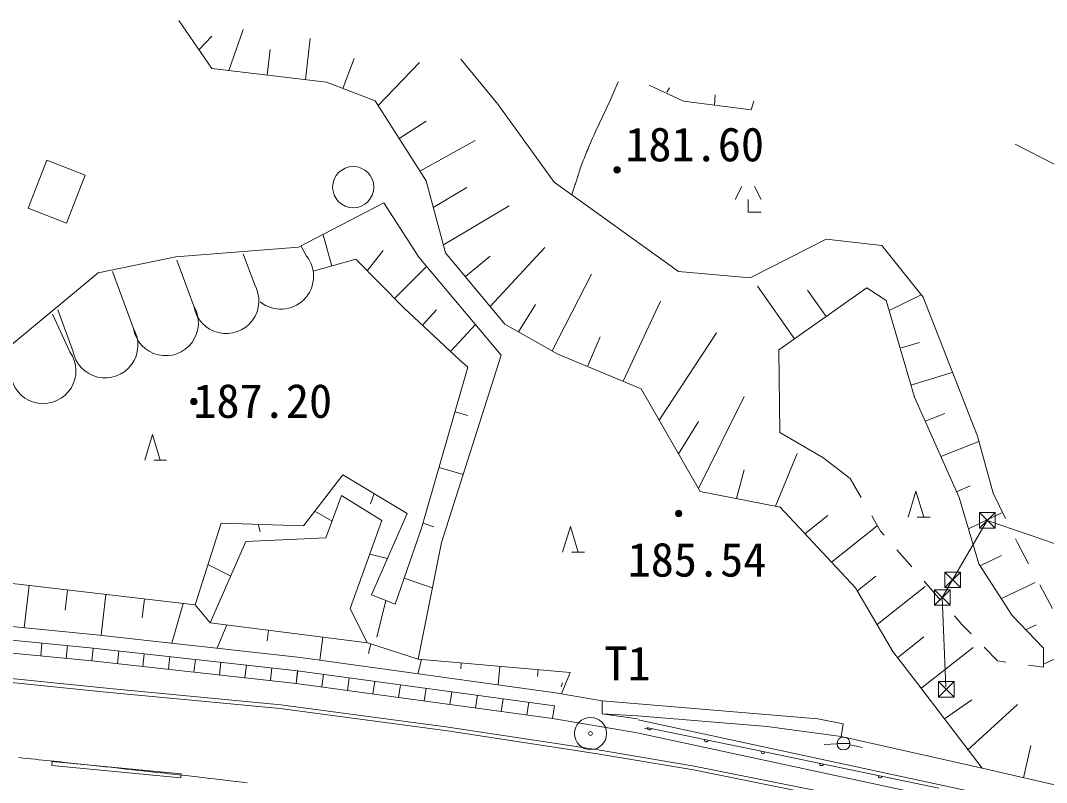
# Model space of a CAD drawing. Units: millimetres, scale not verified. Extents: x 40000 to 680000, y 20000 to 380000.
# Drawn here: x 490392 to 530206, y 279353 to 308910 of the extents above; entities that cross this region are included whole.
import ezdxf
from ezdxf.enums import TextEntityAlignment as Align

# ---------------------------------------------------------------- set-up
doc = ezdxf.new("R2010")
doc.units = ezdxf.units.MM
doc.header["$LTSCALE"] = 1000
doc.linetypes.add('CHAIN', pattern=[18.5, 12, -1.5, 3.5, -1.5])
for name, color, linetype, lineweight in [('M-BGD', 7, 'Continuous', 13), ('M-BMK', 2, 'CHAIN', 13), ('M-BMK-SRVR', 3, 'Continuous', 13)]:
    doc.layers.add(name, color=color, linetype=linetype, lineweight=lineweight)
doc.styles.add('ＭＳ ゴシック', font='')
doc.styles.get('ＭＳ ゴシック').set_extended_font_data('MS Gothic')

msp = doc.modelspace()

# ---------------------------------------------------------------- linework, layer by layer
at = {"layer": 'M-BGD'}
for p, q in [((497820, 307044), (496536, 308910)), ((498470, 306968), (499037, 308568)), ((497317, 307775), (497814, 308303)), ((501451, 306617), (501638, 308211)), ((499961, 306793), (500078, 307791)), ((502901, 306276), (503335, 307439)), ((507473, 307412), (508916, 305668)), ((502262, 306522), (497820, 307044)), ((504266, 305615), (505877, 307284)), ((504152, 305793), (502262, 306522)), ((516123, 305781), (514788, 306409)), ((515574, 306302), (515477, 306125)), ((506132, 302686), (504152, 305793)), ((518745, 305445), (516123, 305781)), ((517347, 306022), (517325, 305627)), ((518849, 305776), (518745, 305445)), ((511106, 302635), (508916, 305668)), ((505084, 304332), (506138, 305004)), ((505891, 303066), (508037, 304253)), ((528995, 304114), (530553, 303313)), ((491414, 303493), (490689, 301632)), ((492905, 302912), (491414, 303493)), ((492179, 301051), (492905, 302912)), ((506883, 299901), (506132, 302686)), ((515926, 299172), (511106, 302635)), ((506408, 301663), (507708, 302433)), ((518378, 302470), (518128, 301970)), ((518878, 302470), (519128, 301970)), ((501178, 300124), (504485, 301844)), ((504485, 301844), (505849, 299734)), ((518628, 301970), (518628, 301470)), ((490689, 301632), (492179, 301051)), ((506800, 300209), (509352, 301719)), ((518628, 301470), (519128, 301470)), ((502475, 299387), (502134, 300603)), ((521659, 300425), (518713, 298932)), ((523815, 300189), (521659, 300425)), ((496422, 299744), (501178, 300124)), ((499467, 298685), (499035, 299862)), ((501492, 299771), (501288, 300156)), ((503848, 299203), (504460, 299985)), ((509184, 297136), (506883, 299901)), ((508613, 297822), (510742, 300107)), ((525419, 298178), (523815, 300189)), ((493407, 299117), (496422, 299744)), ((497119, 297824), (496461, 299620)), ((501753, 299184), (503408, 299649)), ((505267, 297762), (503408, 299649)), ((505849, 299734), (509046, 295933)), ((507654, 298975), (508615, 299774)), ((489412, 295814), (493407, 299117)), ((494772, 296964), (493963, 299171)), ((504905, 298130), (506146, 299372)), ((511027, 296095), (512545, 299070)), ((518713, 298932), (515926, 299172)), ((520430, 296563), (518991, 298607)), ((523237, 298541), (519817, 296132)), ((521657, 297427), (520937, 298449)), ((523990, 298045), (523237, 298541)), ((524104, 297656), (525345, 298271)), ((509720, 296833), (510371, 297900)), ((513785, 294914), (515224, 298023)), ((525082, 294300), (523990, 298045)), ((527528, 292783), (525419, 298178)), ((492311, 296056), (491635, 297517)), ((492425, 296103), (491846, 297682)), ((507440, 295731), (505267, 297762)), ((505990, 297095), (506534, 297684)), ((507093, 296078), (508051, 297117)), ((511249, 295970), (509184, 297136)), ((512400, 295491), (512881, 296645)), ((515181, 293401), (517403, 296791)), ((524527, 296205), (525274, 296422)), ((506723, 288664), (509046, 295933)), ((511249, 295970), (514477, 294626)), ((519856, 292927), (519817, 296132)), ((507757, 295466), (505955, 289218)), ((507440, 295731), (507757, 295466)), ((524947, 294764), (526547, 295260)), ((514477, 294626), (516764, 290645)), ((516697, 290762), (518468, 294320)), ((526819, 290406), (525082, 294300)), ((507258, 293736), (507755, 293593)), ((525497, 293370), (526257, 293671)), ((515928, 292101), (516703, 293359)), ((495212, 291856), (495512, 292856)), ((495512, 292856), (495812, 291856)), ((521532, 291961), (519856, 292927)), ((528143, 290573), (527528, 292783)), ((526108, 291999), (527581, 292582)), ((495562, 291856), (496062, 291856)), ((519688, 290066), (520529, 292114)), ((522591, 291142), (521532, 291961)), ((506635, 291574), (507567, 291305)), ((518183, 290364), (518479, 291486)), ((501375, 289308), (502901, 291283)), ((502901, 291283), (505398, 289787)), ((523017, 290405), (522591, 291142)), ((516764, 290645), (519868, 290030)), ((524842, 289649), (525142, 290649)), ((525142, 290649), (525442, 289649)), ((526718, 290632), (527249, 290857)), ((502245, 288837), (502849, 290482)), ((502849, 290482), (504411, 289510)), ((504112, 290558), (503978, 290167)), ((527583, 287840), (526819, 290406)), ((528617, 289598), (528143, 290573)), ((501816, 289879), (502485, 289490)), ((519868, 290030), (522801, 286897)), ((504411, 289510), (503179, 286102)), ((505398, 289787), (504006, 286631)), ((520831, 289001), (521719, 289705)), ((523768, 289102), (523427, 289694)), ((525192, 289649), (525692, 289649)), ((527179, 289197), (528462, 289815)), ((497168, 286243), (498176, 289418)), ((498176, 289418), (501375, 289308)), ((499619, 289369), (499689, 289073)), ((505955, 289218), (504927, 286270)), ((506011, 289412), (506436, 289274)), ((511429, 288286), (511729, 289286)), ((511729, 289286), (512029, 288286)), ((521860, 287903), (523630, 289306)), ((523903, 288947), (523768, 289102)), ((497752, 285545), (499131, 288695)), ((499131, 288695), (502245, 288837)), ((505819, 284136), (506723, 288664)), ((529076, 288653), (529003, 288803)), ((529513, 287836), (529076, 288653)), ((511779, 288286), (512279, 288286)), ((524977, 287715), (524401, 288376)), ((504629, 288045), (503943, 288215)), ((527639, 287754), (528465, 288152)), ((497666, 287813), (498548, 287362)), ((528878, 285833), (527583, 287840)), ((488657, 287230), (497168, 286243)), ((505281, 287284), (506372, 286904)), ((522866, 286786), (523582, 287354)), ((526099, 286428), (525460, 287161)), ((528458, 286484), (529772, 287114)), ((490728, 286990), (490539, 285355)), ((492218, 286817), (492128, 286038)), ((522801, 286897), (524240, 284435)), ((523630, 285478), (525493, 286954)), ((530442, 286105), (529949, 287024)), ((480860, 286302), (493329, 285082)), ((493709, 286645), (493525, 285061)), ((495199, 286472), (495113, 285738)), ((496698, 286298), (496266, 284758)), ((504006, 286631), (504927, 286270)), ((504564, 286412), (504223, 284990)), ((497752, 285545), (497168, 286243)), ((503179, 286102), (503839, 284775)), ((493211, 284569), (481294, 285720)), ((503854, 284773), (497752, 285545)), ((526926, 285479), (526632, 285817)), ((527280, 285117), (526926, 285479)), ((530093, 284566), (528878, 285833)), ((471559, 285096), (493841, 282847)), ((471575, 285245), (493856, 282996)), ((493159, 284071), (481245, 285222)), ((493329, 285082), (501253, 284206)), ((498392, 285464), (498026, 284563)), ((500017, 285258), (499965, 284845)), ((529411, 285277), (529804, 285465)), ((491174, 284263), (491222, 284761)), ((502126, 284992), (502013, 284100)), ((505819, 284136), (503854, 284773)), ((503984, 284731), (503894, 284357)), ((524425, 284194), (525445, 285003)), ((492166, 284167), (492214, 284665)), ((493159, 284071), (493207, 284569)), ((493159, 284071), (493214, 284568)), ((501144, 283690), (493211, 284569)), ((494150, 283962), (494205, 284459)), ((495140, 283852), (495195, 284349)), ((524240, 284435), (525156, 283238)), ((525336, 283002), (527360, 284594)), ((528306, 284067), (527789, 284596)), ((530089, 283826), (530093, 284566)), ((530090, 283939), (531152, 284448)), ((501083, 283194), (493159, 284071)), ((496131, 283742), (496186, 284239)), ((497121, 283632), (497176, 284129)), ((498112, 283523), (498167, 284020)), ((499102, 283413), (499157, 283910)), ((501253, 284206), (511154, 282825)), ((505958, 284124), (505808, 283571)), ((505819, 284136), (511722, 283617)), ((507493, 283989), (507473, 283765)), ((528626, 284024), (528306, 284067)), ((530089, 283826), (529510, 283904)), ((500093, 283303), (500148, 283800)), ((501083, 283194), (501138, 283690)), ((501083, 283194), (501151, 283689)), ((511108, 282331), (501144, 283690)), ((502079, 283058), (502146, 283553)), ((508987, 283857), (508923, 283136)), ((510481, 283726), (510459, 283481)), ((511722, 283617), (511383, 282786)), ((511040, 281835), (501083, 283194)), ((503075, 282922), (503142, 283417)), ((504070, 282786), (504138, 283281)), ((505066, 282650), (505134, 283146)), ((511369, 283064), (511421, 283221)), ((525156, 283238), (527713, 279910)), ((493841, 282847), (500473, 282219)), ((493856, 282996), (500490, 282368)), ((506062, 282514), (506129, 283010)), ((507057, 282379), (507125, 282874)), ((508053, 282243), (508121, 282738)), ((511154, 282825), (512960, 282518)), ((500490, 282368), (506989, 281502)), ((509049, 282107), (509116, 282602)), ((510045, 281971), (510112, 282467)), ((511040, 281835), (511108, 282331)), ((512960, 282518), (512959, 282011)), ((512960, 282518), (521334, 281820)), ((526248, 281817), (527313, 282556)), ((527141, 280611), (529077, 282372)), ((500473, 282219), (506968, 281354)), ((512959, 282011), (514339, 281823)), ((512959, 282011), (514341, 281943)), ((514341, 281943), (519366, 281526)), ((506989, 281502), (512808, 280614)), ((514251, 281296), (511040, 281835)), ((514356, 281784), (533881, 277591)), ((519366, 281526), (522235, 281141)), ((521334, 281820), (522316, 281629)), ((522316, 281629), (522235, 281141)), ((506968, 281354), (512785, 280466)), ((514251, 281296), (533763, 277105)), ((514800, 281464), (519204, 280551)), ((522235, 281141), (526273, 280230)), ((522079, 280851), (521580, 280826)), ((522079, 280863), (522579, 280863)), ((522574, 280812), (523063, 280708)), ((529601, 280789), (529311, 279539)), ((512783, 280466), (516505, 279838)), ((512808, 280614), (516533, 279986)), ((519204, 280551), (526026, 279135)), ((491605, 280014), (491619, 280163)), ((496607, 279537), (491605, 280014)), ((491619, 280163), (496621, 279686)), ((516533, 279986), (522608, 278765)), ((526273, 280230), (527713, 279910)), ((527713, 279910), (534107, 278423)), ((496621, 279686), (496607, 279537)), ((516505, 279838), (522577, 278618))]:
    msp.add_line(p, q, dxfattribs=at)
at = {"layer": 'M-BGD', "color": 30}
for p, q in [((526564, 287214), (527910, 289520)), ((528210, 289820), (527610, 289820)), ((527610, 289820), (527610, 289220)), ((528210, 289820), (527610, 289220)), ((527610, 289820), (528210, 289220)), ((527910, 289520), (540235, 285299)), ((528210, 289220), (528210, 289820)), ((527610, 289220), (528210, 289220)), ((526864, 287514), (526264, 287514)), ((526264, 287514), (526264, 286914)), ((526864, 287514), (526264, 286914)), ((526264, 287514), (526864, 286914)), ((526864, 286914), (526864, 287514)), ((526163, 286525), (526564, 287214)), ((526463, 286825), (525863, 286825)), ((525863, 286825), (525863, 286225)), ((526463, 286825), (525863, 286225)), ((525863, 286825), (526463, 286225)), ((526264, 286914), (526864, 286914)), ((526463, 286225), (526463, 286825)), ((526302, 283062), (526163, 286525)), ((525863, 286225), (526463, 286225)), ((526618, 283268), (526018, 283268)), ((526018, 283268), (526018, 282668)), ((526618, 283268), (526018, 282668)), ((526018, 283268), (526618, 282668)), ((526618, 282668), (526618, 283268)), ((526018, 282668), (526618, 282668))]:
    msp.add_line(p, q, dxfattribs=at)
at = {"layer": 'M-BGD'}
for centre, radius in [((503303, 302447), 800), ((513541, 303116), 125), ((513541, 303116), 100), ((513541, 303116), 75), ((513541, 303116), 50), ((513541, 303116), 25), ((497119, 294128), 125), ((497119, 294128), 100), ((497119, 294128), 75), ((497119, 294128), 50), ((497119, 294128), 25), ((515933, 289790), 125), ((515933, 289790), 100), ((515933, 289790), 75), ((515933, 289790), 50), ((515933, 289790), 25), ((522329, 280863), 250)]:
    msp.add_circle(centre, radius, dxfattribs=at)
for centre, radius, start, end in [((500494, 298984), 1271, 231.2416, 38.2601), ((498372, 298039), 1271, 189.7464, 30.5241), ((496025, 297179), 1271, 189.7464, 30.5241), ((493677, 296318), 1271, 189.7464, 30.5241), ((491273, 295323), 1271, 194.4416, 35.2193), ((514749, 281219), 250, 78.2959, 123.2959), ((514800, 281464), 75, 168.2959, 348.2959), ((517002, 281007), 75, 168.2959, 348.2959), ((519204, 280551), 75, 168.2959, 348.2766), ((521478, 280079), 75, 168.2766, 348.2766), ((523752, 279607), 75, 168.2766, 348.2766)]:
    msp.add_arc(centre, radius, start, end, dxfattribs=at)
msp.add_open_spline([(513585, 306538), (513533, 306417), (513481, 306295), (513429, 306174), (513377, 306053), (513324, 305932), (513270, 305812), (513216, 305691), (513162, 305571), (513107, 305451), (513050, 305328), (512993, 305206), (512935, 305085), (512878, 304963), (512820, 304841), (512763, 304719), (512705, 304597), (512649, 304475), (512593, 304352), (512537, 304229), (512483, 304106), (512431, 303982), (512391, 303888), (512352, 303793), (512315, 303698), (512277, 303603), (512241, 303508), (512206, 303412), (512170, 303317), (512136, 303221), (512102, 303124), (512069, 303028), (512036, 302931), (512005, 302834), (511986, 302777), (511968, 302719), (511950, 302662), (511931, 302604), (511914, 302547), (511896, 302489), (511878, 302432), (511860, 302374), (511843, 302316), (511825, 302259), (511808, 302201), (511791, 302143)], degree=3, knots=[0, 0, 0, 0, 1, 1, 1, 2, 2, 2, 3, 3, 3, 4, 4, 4, 5, 5, 5, 6, 6, 6, 7, 7, 7, 8, 8, 8, 9, 9, 9, 10, 10, 10, 11, 11, 11, 12, 12, 12, 13, 13, 13, 14, 14, 14, 15, 15, 15, 15], dxfattribs=at)
at = {"layer": 'M-BMK'}
msp.add_lwpolyline([(490330, 280317), (490490, 280301), (490648, 280285), (490803, 280268), (490955, 280253), (491106, 280237), (491254, 280222), (491399, 280206), (491543, 280191), (491684, 280177), (491823, 280162), (491959, 280148), (492094, 280133), (492226, 280119), (492487, 280092), (492740, 280065), (492985, 280039), (493222, 280013), (493451, 279989), (493674, 279965), (493889, 279941), (494098, 279919), (494300, 279897), (494496, 279875), (494686, 279854), (494870, 279834), (495048, 279815), (495221, 279796), (495388, 279777), (495550, 279759), (495707, 279742), (495858, 279725), (496006, 279708), (496148, 279692), (496286, 279677), (496420, 279661), (496550, 279647), (496675, 279633), (496797, 279619), (496915, 279605), (497029, 279592), (497140, 279580), (497354, 279555), (497555, 279532), (497743, 279510), (497919, 279490), (498085, 279471), (498240, 279452), (498385, 279435), (498522, 279419), (498649, 279404), (498769, 279390), (498882, 279377), (498987, 279365), (499184, 279341)], dxfattribs=at)
at = {"layer": 'M-BMK-SRVR'}
for radius in [625, 75]:
    msp.add_circle((512513, 281251), radius, dxfattribs=at)

# ---------------------------------------------------------------- texts
at = {"layer": 'M-BGD', "style": 'ＭＳ ゴシック'}
for s, p in [('181.60', (513859, 303052)), ('187.20', (497097, 293099)), ('185.54', (513950, 286942))]:
    msp.add_text(s, height=1320, dxfattribs=at).set_placement(p, align=Align.BOTTOM_LEFT)
at = {"layer": 'M-BMK-SRVR', "style": 'ＭＳ ゴシック'}
msp.add_text('T1', height=1320, dxfattribs=at).set_placement((513052, 282916), align=Align.BOTTOM_LEFT)

doc.saveas('drawing.dxf')
